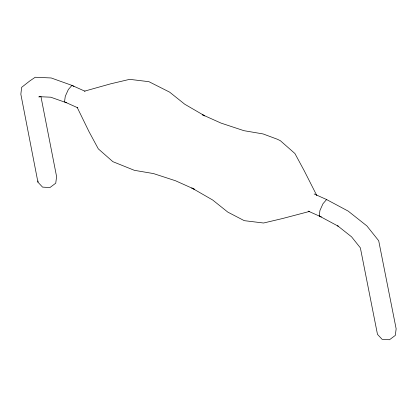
<?xml version="1.0" encoding="UTF-8"?>
<svg xmlns="http://www.w3.org/2000/svg" width="417" height="417" viewBox="0 0 417 417"><rect width="100%" height="100%" fill="white"/><g stroke="black" fill="none" stroke-linecap="round" stroke-linejoin="round"><path stroke-width="0.63" d="M40.918 96.473L56.592 176.615L55.748 183.193L49.936 187.546L42.55 187.118L37.926 182.161L38.083 180.968M319.198 215.97L319.943 210.476L323.008 203.678L326.6 199.55L348.132 211.07L366.866 225.905L378.699 240.739L396.15 328.82L395.306 335.404L389.488 339.751L382.108 339.323L377.484 334.371L360.366 247.86L351.573 236.83L337.645 225.805L338.182 226.165L319.198 215.97L321.21 216.934L308.147 211.08M39.01 97.145L39.98 96.384M84.505 91.161L110.672 83.827L129.651 79.345L148.952 81.69L169.63 92.136L184.773 104.245L204.825 115.905L202.297 114.696L221.036 123.098L243.945 130.683L263.08 133.935L277.211 139.189L280.328 140.68L294.902 153.503L304.149 170.61L316.826 195.578M309.737 211.372L282.538 218.529L263.56 223.012L244.258 220.661L227.823 212.123L212.68 200.014L191.778 187.973L194.306 189.182L175.567 180.78L153.508 173.576L134.373 170.324L112.877 161.676L98.303 148.853L89.061 131.746L77.181 107.393M38.88 96.666L50.749 97.203L66.543 102.775L77.817 107.831M84.995 91.245L71.933 85.391L51.208 77.969L35.236 77.249L29.774 80.955L21.637 87.346L20.85 94.242L37.926 182.161M314.137 193.962L326.6 199.55M73.945 86.355L71.933 85.391L68.341 89.519L65.276 96.322L64.526 101.811L66.543 102.775"/></g></svg>
